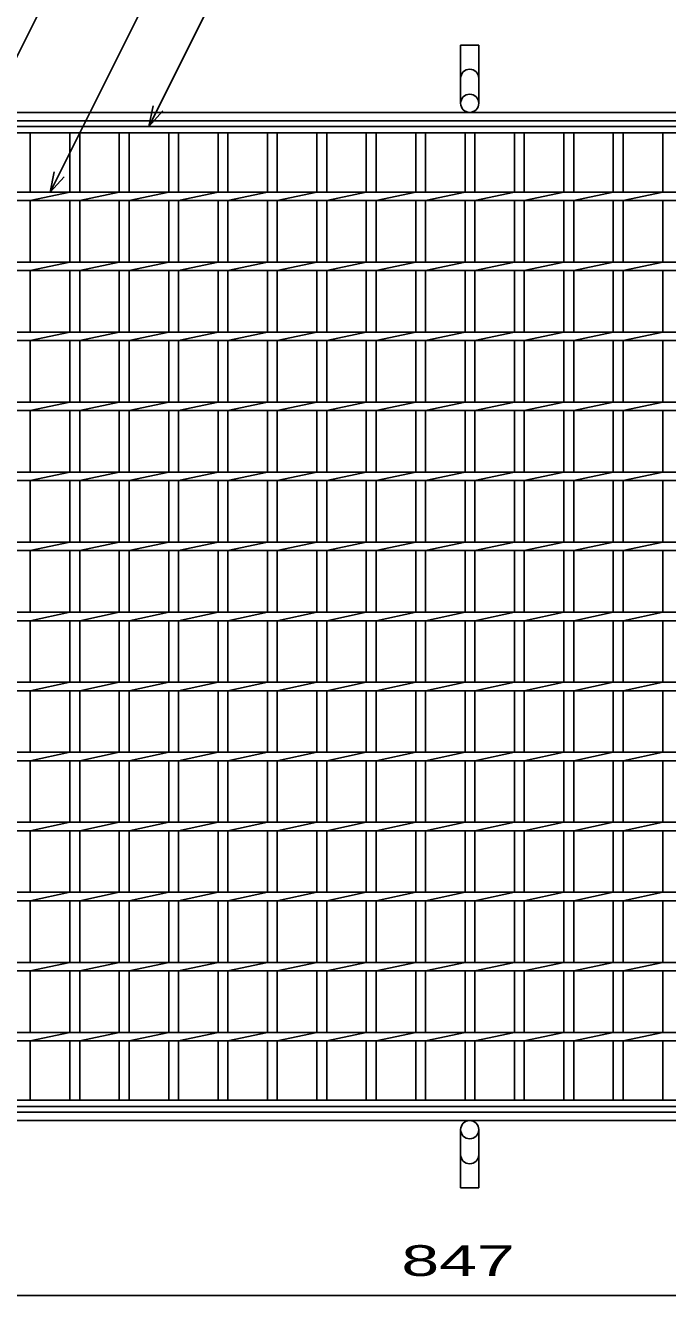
# Model space of a CAD drawing. Units: millimetres, scale not verified. Extents: x -1820 to 1731, y -1282 to 1054.
# Drawn here: x -1168 to -709, y -336 to 571 of the extents above; entities that cross this region are included whole.
import ezdxf
from ezdxf.enums import TextEntityAlignment as Align

# ---------------------------------------------------------------- set-up
doc = ezdxf.new("R2010")
doc.units = ezdxf.units.MM
doc.header["$LTSCALE"] = 10
for name, color, linetype, lineweight in [('16', 3, 'Continuous', 25), ('19', 6, 'Continuous', 25), ('22', 4, 'Continuous', 25)]:
    doc.layers.add(name, color=color, linetype=linetype, lineweight=lineweight)
doc.styles.add('ベクトル', font='')
doc.styles.get('ベクトル').set_extended_font_data('ベクトル')

msp = doc.modelspace()

# ---------------------------------------------------------------- linework, layer by layer
at = {"layer": '16'}
for p, q in [((-1348, 499), (-353, 499)), ((-353, 494.5), (-1348, 494.5)), ((-1171.5, 494.5), (-1164.5, 494.5)), ((-1164.5, 452), (-1164.5, 494.5)), ((-1136.2, 452), (-1136.2, 494.5)), ((-1136.2, 494.5), (-1129.2, 494.5)), ((-1129.2, 452), (-1129.2, 494.5)), ((-1100.9, 452), (-1100.9, 494.5)), ((-1100.9, 494.5), (-1093.9, 494.5)), ((-1093.9, 452), (-1093.9, 494.5)), ((-1065.6, 452), (-1065.6, 494.5)), ((-1065.6, 494.5), (-1058.6, 494.5)), ((-1058.6, 452), (-1058.6, 494.5)), ((-1030.3, 452), (-1030.3, 494.5)), ((-1030.3, 494.5), (-1023.3, 494.5)), ((-1023.3, 452), (-1023.3, 494.5)), ((-995, 452), (-995, 494.5)), ((-995, 494.5), (-988, 494.5)), ((-988, 452), (-988, 494.5)), ((-959.7, 452), (-959.7, 494.5)), ((-959.7, 494.5), (-952.7, 494.5)), ((-952.7, 452), (-952.7, 494.5)), ((-924.4, 452), (-924.4, 494.5)), ((-924.4, 494.5), (-917.4, 494.5)), ((-917.4, 452), (-917.4, 494.5)), ((-889.1, 452), (-889.1, 494.5)), ((-889.1, 494.5), (-882.1, 494.5)), ((-882.1, 452), (-882.1, 494.5)), ((-853.8, 452), (-853.8, 494.5)), ((-853.8, 494.5), (-846.8, 494.5)), ((-846.8, 452), (-846.8, 494.5)), ((-818.5, 452), (-818.5, 494.5)), ((-818.5, 494.5), (-811.5, 494.5)), ((-811.5, 452), (-811.5, 494.5)), ((-783.2, 452), (-783.2, 494.5)), ((-783.2, 494.5), (-776.2, 494.5)), ((-776.2, 452), (-776.2, 494.5)), ((-747.9, 452), (-747.9, 494.5)), ((-747.9, 494.5), (-740.9, 494.5)), ((-740.9, 452), (-740.9, 494.5)), ((-712.6, 452), (-712.6, 494.5)), ((-712.6, 494.5), (-705.6, 494.5)), ((-1242.1, 452), (-458.5, 452)), ((-1242.1, 446), (-458.5, 446)), ((-1164.5, 446), (-1136.2, 452)), ((-1164.5, 402), (-1164.5, 446)), ((-1136.2, 402), (-1136.2, 446)), ((-1129.2, 446), (-1100.9, 452)), ((-1129.2, 402), (-1129.2, 446)), ((-1100.9, 402), (-1100.9, 446)), ((-1093.9, 446), (-1065.6, 452)), ((-1093.9, 402), (-1093.9, 446)), ((-1065.6, 402), (-1065.6, 446)), ((-1058.6, 446), (-1030.3, 452)), ((-1058.6, 402), (-1058.6, 446)), ((-1030.3, 402), (-1030.3, 446)), ((-1023.3, 446), (-995, 452)), ((-1023.3, 402), (-1023.3, 446)), ((-995, 402), (-995, 446)), ((-988, 446), (-959.7, 452)), ((-988, 402), (-988, 446)), ((-959.7, 402), (-959.7, 446)), ((-952.7, 446), (-924.4, 452)), ((-952.7, 402), (-952.7, 446)), ((-924.4, 402), (-924.4, 446)), ((-917.4, 446), (-889.1, 452)), ((-917.4, 402), (-917.4, 446)), ((-889.1, 402), (-889.1, 446)), ((-882.1, 446), (-853.8, 452)), ((-882.1, 402), (-882.1, 446)), ((-853.8, 402), (-853.8, 446)), ((-846.8, 446), (-818.5, 452)), ((-846.8, 402), (-846.8, 446)), ((-818.5, 402), (-818.5, 446)), ((-811.5, 446), (-783.2, 452)), ((-811.5, 402), (-811.5, 446)), ((-783.2, 402), (-783.2, 446)), ((-776.2, 446), (-747.9, 452)), ((-776.2, 402), (-776.2, 446)), ((-747.9, 402), (-747.9, 446)), ((-740.9, 446), (-712.6, 452)), ((-740.9, 402), (-740.9, 446)), ((-712.6, 402), (-712.6, 446)), ((-1348, 402), (-353, 402)), ((-1164.5, 396), (-1136.2, 402)), ((-1129.2, 396), (-1100.9, 402)), ((-1093.9, 396), (-1065.6, 402)), ((-1058.6, 396), (-1030.3, 402)), ((-1023.3, 396), (-995, 402)), ((-988, 396), (-959.7, 402)), ((-952.7, 396), (-924.4, 402)), ((-917.4, 396), (-889.1, 402)), ((-882.1, 396), (-853.8, 402)), ((-846.8, 396), (-818.5, 402)), ((-811.5, 396), (-783.2, 402)), ((-776.2, 396), (-747.9, 402)), ((-740.9, 396), (-712.6, 402)), ((-1348, 396), (-353, 396)), ((-1164.5, 352), (-1164.5, 396)), ((-1136.2, 352), (-1136.2, 396)), ((-1129.2, 352), (-1129.2, 396)), ((-1100.9, 352), (-1100.9, 396)), ((-1093.9, 352), (-1093.9, 396)), ((-1065.6, 352), (-1065.6, 396)), ((-1058.6, 352), (-1058.6, 396)), ((-1030.3, 352), (-1030.3, 396)), ((-1023.3, 352), (-1023.3, 396)), ((-995, 352), (-995, 396)), ((-988, 352), (-988, 396)), ((-959.7, 352), (-959.7, 396)), ((-952.7, 352), (-952.7, 396)), ((-924.4, 352), (-924.4, 396)), ((-917.4, 352), (-917.4, 396)), ((-889.1, 352), (-889.1, 396)), ((-882.1, 352), (-882.1, 396)), ((-853.8, 352), (-853.8, 396)), ((-846.8, 352), (-846.8, 396)), ((-818.5, 352), (-818.5, 396)), ((-811.5, 352), (-811.5, 396)), ((-783.2, 352), (-783.2, 396)), ((-776.2, 352), (-776.2, 396)), ((-747.9, 352), (-747.9, 396)), ((-740.9, 352), (-740.9, 396)), ((-712.6, 352), (-712.6, 396)), ((-1348, 352), (-353, 352)), ((-1348, 346), (-353, 346)), ((-1164.5, 346), (-1136.2, 352)), ((-1164.5, 302), (-1164.5, 346)), ((-1136.2, 302), (-1136.2, 346)), ((-1129.2, 346), (-1100.9, 352)), ((-1129.2, 302), (-1129.2, 346)), ((-1100.9, 302), (-1100.9, 346)), ((-1093.9, 346), (-1065.6, 352)), ((-1093.9, 302), (-1093.9, 346)), ((-1065.6, 302), (-1065.6, 346)), ((-1058.6, 346), (-1030.3, 352)), ((-1058.6, 302), (-1058.6, 346)), ((-1030.3, 302), (-1030.3, 346)), ((-1023.3, 346), (-995, 352)), ((-1023.3, 302), (-1023.3, 346)), ((-995, 302), (-995, 346)), ((-988, 346), (-959.7, 352)), ((-988, 302), (-988, 346)), ((-959.7, 302), (-959.7, 346)), ((-952.7, 346), (-924.4, 352)), ((-952.7, 302), (-952.7, 346)), ((-924.4, 302), (-924.4, 346)), ((-917.4, 346), (-889.1, 352)), ((-917.4, 302), (-917.4, 346)), ((-889.1, 302), (-889.1, 346)), ((-882.1, 346), (-853.8, 352)), ((-882.1, 302), (-882.1, 346)), ((-853.8, 302), (-853.8, 346)), ((-846.8, 346), (-818.5, 352)), ((-846.8, 302), (-846.8, 346)), ((-818.5, 302), (-818.5, 346)), ((-811.5, 346), (-783.2, 352)), ((-811.5, 302), (-811.5, 346)), ((-783.2, 302), (-783.2, 346)), ((-776.2, 346), (-747.9, 352)), ((-776.2, 302), (-776.2, 346)), ((-747.9, 302), (-747.9, 346)), ((-740.9, 346), (-712.6, 352)), ((-740.9, 302), (-740.9, 346)), ((-712.6, 302), (-712.6, 346)), ((-1348, 302), (-353, 302)), ((-1164.5, 296), (-1136.2, 302)), ((-1129.2, 296), (-1100.9, 302)), ((-1093.9, 296), (-1065.6, 302)), ((-1058.6, 296), (-1030.3, 302)), ((-1023.3, 296), (-995, 302)), ((-988, 296), (-959.7, 302)), ((-952.7, 296), (-924.4, 302)), ((-917.4, 296), (-889.1, 302)), ((-882.1, 296), (-853.8, 302)), ((-846.8, 296), (-818.5, 302)), ((-811.5, 296), (-783.2, 302)), ((-776.2, 296), (-747.9, 302)), ((-740.9, 296), (-712.6, 302)), ((-1348, 296), (-353, 296)), ((-1164.5, 252), (-1164.5, 296)), ((-1136.2, 252), (-1136.2, 296)), ((-1129.2, 252), (-1129.2, 296)), ((-1100.9, 252), (-1100.9, 296)), ((-1093.9, 252), (-1093.9, 296)), ((-1065.6, 252), (-1065.6, 296)), ((-1058.6, 252), (-1058.6, 296)), ((-1030.3, 252), (-1030.3, 296)), ((-1023.3, 252), (-1023.3, 296)), ((-995, 252), (-995, 296)), ((-988, 252), (-988, 296)), ((-959.7, 252), (-959.7, 296)), ((-952.7, 252), (-952.7, 296)), ((-924.4, 252), (-924.4, 296)), ((-917.4, 252), (-917.4, 296)), ((-889.1, 252), (-889.1, 296)), ((-882.1, 252), (-882.1, 296)), ((-853.8, 252), (-853.8, 296)), ((-846.8, 252), (-846.8, 296)), ((-818.5, 252), (-818.5, 296)), ((-811.5, 252), (-811.5, 296)), ((-783.2, 252), (-783.2, 296)), ((-776.2, 252), (-776.2, 296)), ((-747.9, 252), (-747.9, 296)), ((-740.9, 252), (-740.9, 296)), ((-712.6, 252), (-712.6, 296)), ((-1348, 252), (-353, 252)), ((-1348, 246), (-353, 246)), ((-1164.5, 246), (-1136.2, 252)), ((-1164.5, 202), (-1164.5, 246)), ((-1136.2, 202), (-1136.2, 246)), ((-1129.2, 246), (-1100.9, 252)), ((-1129.2, 202), (-1129.2, 246)), ((-1100.9, 202), (-1100.9, 246)), ((-1093.9, 246), (-1065.6, 252)), ((-1093.9, 202), (-1093.9, 246)), ((-1065.6, 202), (-1065.6, 246)), ((-1058.6, 246), (-1030.3, 252)), ((-1058.6, 202), (-1058.6, 246)), ((-1030.3, 202), (-1030.3, 246)), ((-1023.3, 246), (-995, 252)), ((-1023.3, 202), (-1023.3, 246)), ((-995, 202), (-995, 246)), ((-988, 246), (-959.7, 252)), ((-988, 202), (-988, 246)), ((-959.7, 202), (-959.7, 246)), ((-952.7, 246), (-924.4, 252)), ((-952.7, 202), (-952.7, 246)), ((-924.4, 202), (-924.4, 246)), ((-917.4, 246), (-889.1, 252)), ((-917.4, 202), (-917.4, 246)), ((-889.1, 202), (-889.1, 246)), ((-882.1, 246), (-853.8, 252)), ((-882.1, 202), (-882.1, 246)), ((-853.8, 202), (-853.8, 246)), ((-846.8, 246), (-818.5, 252)), ((-846.8, 202), (-846.8, 246)), ((-818.5, 202), (-818.5, 246)), ((-811.5, 246), (-783.2, 252)), ((-811.5, 202), (-811.5, 246)), ((-783.2, 202), (-783.2, 246)), ((-776.2, 246), (-747.9, 252)), ((-776.2, 202), (-776.2, 246)), ((-747.9, 202), (-747.9, 246)), ((-740.9, 246), (-712.6, 252)), ((-740.9, 202), (-740.9, 246)), ((-712.6, 202), (-712.6, 246)), ((-1348, 202), (-353, 202)), ((-1164.5, 196), (-1136.2, 202)), ((-1129.2, 196), (-1100.9, 202)), ((-1093.9, 196), (-1065.6, 202)), ((-1058.6, 196), (-1030.3, 202)), ((-1023.3, 196), (-995, 202)), ((-988, 196), (-959.7, 202)), ((-952.7, 196), (-924.4, 202)), ((-917.4, 196), (-889.1, 202)), ((-882.1, 196), (-853.8, 202)), ((-846.8, 196), (-818.5, 202)), ((-811.5, 196), (-783.2, 202)), ((-776.2, 196), (-747.9, 202)), ((-740.9, 196), (-712.6, 202)), ((-1348, 196), (-353, 196)), ((-1164.5, 152), (-1164.5, 196)), ((-1136.2, 152), (-1136.2, 196)), ((-1129.2, 152), (-1129.2, 196)), ((-1100.9, 152), (-1100.9, 196)), ((-1093.9, 152), (-1093.9, 196)), ((-1065.6, 152), (-1065.6, 196)), ((-1058.6, 152), (-1058.6, 196)), ((-1030.3, 152), (-1030.3, 196)), ((-1023.3, 152), (-1023.3, 196)), ((-995, 152), (-995, 196)), ((-988, 152), (-988, 196)), ((-959.7, 152), (-959.7, 196)), ((-952.7, 152), (-952.7, 196)), ((-924.4, 152), (-924.4, 196)), ((-917.4, 152), (-917.4, 196)), ((-889.1, 152), (-889.1, 196)), ((-882.1, 152), (-882.1, 196)), ((-853.8, 152), (-853.8, 196)), ((-846.8, 152), (-846.8, 196)), ((-818.5, 152), (-818.5, 196)), ((-811.5, 152), (-811.5, 196)), ((-783.2, 152), (-783.2, 196)), ((-776.2, 152), (-776.2, 196)), ((-747.9, 152), (-747.9, 196)), ((-740.9, 152), (-740.9, 196)), ((-712.6, 152), (-712.6, 196)), ((-1348, 152), (-353, 152)), ((-1348, 146), (-353, 146)), ((-1164.5, 146), (-1136.2, 152)), ((-1164.5, 102), (-1164.5, 146)), ((-1136.2, 102), (-1136.2, 146)), ((-1129.2, 146), (-1100.9, 152)), ((-1129.2, 102), (-1129.2, 146)), ((-1100.9, 102), (-1100.9, 146)), ((-1093.9, 146), (-1065.6, 152)), ((-1093.9, 102), (-1093.9, 146)), ((-1065.6, 102), (-1065.6, 146)), ((-1058.6, 146), (-1030.3, 152)), ((-1058.6, 102), (-1058.6, 146)), ((-1030.3, 102), (-1030.3, 146)), ((-1023.3, 146), (-995, 152)), ((-1023.3, 102), (-1023.3, 146)), ((-995, 102), (-995, 146)), ((-988, 146), (-959.7, 152)), ((-988, 102), (-988, 146)), ((-959.7, 102), (-959.7, 146)), ((-952.7, 146), (-924.4, 152)), ((-952.7, 102), (-952.7, 146)), ((-924.4, 102), (-924.4, 146)), ((-917.4, 146), (-889.1, 152)), ((-917.4, 102), (-917.4, 146)), ((-889.1, 102), (-889.1, 146)), ((-882.1, 146), (-853.8, 152)), ((-882.1, 102), (-882.1, 146)), ((-853.8, 102), (-853.8, 146)), ((-846.8, 146), (-818.5, 152)), ((-846.8, 102), (-846.8, 146)), ((-818.5, 102), (-818.5, 146)), ((-811.5, 146), (-783.2, 152)), ((-811.5, 102), (-811.5, 146)), ((-783.2, 102), (-783.2, 146)), ((-776.2, 146), (-747.9, 152)), ((-776.2, 102), (-776.2, 146)), ((-747.9, 102), (-747.9, 146)), ((-740.9, 146), (-712.6, 152)), ((-740.9, 102), (-740.9, 146)), ((-712.6, 102), (-712.6, 146)), ((-1348, 102), (-353, 102)), ((-1164.5, 96), (-1136.2, 102)), ((-1129.2, 96), (-1100.9, 102)), ((-1093.9, 96), (-1065.6, 102)), ((-1058.6, 96), (-1030.3, 102)), ((-1023.3, 96), (-995, 102)), ((-988, 96), (-959.7, 102)), ((-952.7, 96), (-924.4, 102)), ((-917.4, 96), (-889.1, 102)), ((-882.1, 96), (-853.8, 102)), ((-846.8, 96), (-818.5, 102)), ((-811.5, 96), (-783.2, 102)), ((-776.2, 96), (-747.9, 102)), ((-740.9, 96), (-712.6, 102)), ((-1348, 96), (-353, 96)), ((-1164.5, 52), (-1164.5, 96)), ((-1136.2, 52), (-1136.2, 96)), ((-1129.2, 52), (-1129.2, 96)), ((-1100.9, 52), (-1100.9, 96)), ((-1093.9, 52), (-1093.9, 96)), ((-1065.6, 52), (-1065.6, 96)), ((-1058.6, 52), (-1058.6, 96)), ((-1030.3, 52), (-1030.3, 96)), ((-1023.3, 52), (-1023.3, 96)), ((-995, 52), (-995, 96)), ((-988, 52), (-988, 96)), ((-959.7, 52), (-959.7, 96)), ((-952.7, 52), (-952.7, 96)), ((-924.4, 52), (-924.4, 96)), ((-917.4, 52), (-917.4, 96)), ((-889.1, 52), (-889.1, 96)), ((-882.1, 52), (-882.1, 96)), ((-853.8, 52), (-853.8, 96)), ((-846.8, 52), (-846.8, 96)), ((-818.5, 52), (-818.5, 96)), ((-811.5, 52), (-811.5, 96)), ((-783.2, 52), (-783.2, 96)), ((-776.2, 52), (-776.2, 96)), ((-747.9, 52), (-747.9, 96)), ((-740.9, 52), (-740.9, 96)), ((-712.6, 52), (-712.6, 96)), ((-1348, 52), (-353, 52)), ((-1348, 46), (-353, 46)), ((-1164.5, 46), (-1136.2, 52)), ((-1164.5, 2), (-1164.5, 46)), ((-1136.2, 2), (-1136.2, 46)), ((-1129.2, 46), (-1100.9, 52)), ((-1129.2, 2), (-1129.2, 46)), ((-1100.9, 2), (-1100.9, 46)), ((-1093.9, 46), (-1065.6, 52)), ((-1093.9, 2), (-1093.9, 46)), ((-1065.6, 2), (-1065.6, 46)), ((-1058.6, 46), (-1030.3, 52)), ((-1058.6, 2), (-1058.6, 46)), ((-1030.3, 2), (-1030.3, 46)), ((-1023.3, 46), (-995, 52)), ((-1023.3, 2), (-1023.3, 46)), ((-995, 2), (-995, 46)), ((-988, 46), (-959.7, 52)), ((-988, 2), (-988, 46)), ((-959.7, 2), (-959.7, 46)), ((-952.7, 46), (-924.4, 52)), ((-952.7, 2), (-952.7, 46)), ((-924.4, 2), (-924.4, 46)), ((-917.4, 46), (-889.1, 52)), ((-917.4, 2), (-917.4, 46)), ((-889.1, 2), (-889.1, 46)), ((-882.1, 46), (-853.8, 52)), ((-882.1, 2), (-882.1, 46)), ((-853.8, 2), (-853.8, 46)), ((-846.8, 46), (-818.5, 52)), ((-846.8, 2), (-846.8, 46)), ((-818.5, 2), (-818.5, 46)), ((-811.5, 46), (-783.2, 52)), ((-811.5, 2), (-811.5, 46)), ((-783.2, 2), (-783.2, 46)), ((-776.2, 46), (-747.9, 52)), ((-776.2, 2), (-776.2, 46)), ((-747.9, 2), (-747.9, 46)), ((-740.9, 46), (-712.6, 52)), ((-740.9, 2), (-740.9, 46)), ((-712.6, 2), (-712.6, 46)), ((-1348, 2), (-353, 2)), ((-1164.5, -4), (-1136.2, 2)), ((-1129.2, -4), (-1100.9, 2)), ((-1093.9, -4), (-1065.6, 2)), ((-1058.6, -4), (-1030.3, 2)), ((-1023.3, -4), (-995, 2)), ((-988, -4), (-959.7, 2)), ((-952.7, -4), (-924.4, 2)), ((-917.4, -4), (-889.1, 2)), ((-882.1, -4), (-853.8, 2)), ((-846.8, -4), (-818.5, 2)), ((-811.5, -4), (-783.2, 2)), ((-776.2, -4), (-747.9, 2)), ((-740.9, -4), (-712.6, 2)), ((-1348, -4), (-353, -4)), ((-1164.5, -48), (-1164.5, -4)), ((-1136.2, -48), (-1136.2, -4)), ((-1129.2, -48), (-1129.2, -4)), ((-1100.9, -48), (-1100.9, -4)), ((-1093.9, -48), (-1093.9, -4)), ((-1065.6, -48), (-1065.6, -4)), ((-1058.6, -48), (-1058.6, -4)), ((-1030.3, -48), (-1030.3, -4)), ((-1023.3, -48), (-1023.3, -4)), ((-995, -48), (-995, -4)), ((-988, -48), (-988, -4)), ((-959.7, -48), (-959.7, -4)), ((-952.7, -48), (-952.7, -4)), ((-924.4, -48), (-924.4, -4)), ((-917.4, -48), (-917.4, -4)), ((-889.1, -48), (-889.1, -4)), ((-882.1, -48), (-882.1, -4)), ((-853.8, -48), (-853.8, -4)), ((-846.8, -48), (-846.8, -4)), ((-818.5, -48), (-818.5, -4)), ((-811.5, -48), (-811.5, -4)), ((-783.2, -48), (-783.2, -4)), ((-776.2, -48), (-776.2, -4)), ((-747.9, -48), (-747.9, -4)), ((-740.9, -48), (-740.9, -4)), ((-712.6, -48), (-712.6, -4)), ((-1348, -48), (-353, -48)), ((-1348, -54), (-353, -54)), ((-1164.5, -54), (-1136.2, -48)), ((-1164.5, -98), (-1164.5, -54)), ((-1136.2, -98), (-1136.2, -54)), ((-1129.2, -54), (-1100.9, -48)), ((-1129.2, -98), (-1129.2, -54)), ((-1100.9, -98), (-1100.9, -54)), ((-1093.9, -54), (-1065.6, -48)), ((-1093.9, -98), (-1093.9, -54)), ((-1065.6, -98), (-1065.6, -54)), ((-1058.6, -54), (-1030.3, -48)), ((-1058.6, -98), (-1058.6, -54)), ((-1030.3, -98), (-1030.3, -54)), ((-1023.3, -54), (-995, -48)), ((-1023.3, -98), (-1023.3, -54)), ((-995, -98), (-995, -54)), ((-988, -54), (-959.7, -48)), ((-988, -98), (-988, -54)), ((-959.7, -98), (-959.7, -54)), ((-952.7, -54), (-924.4, -48)), ((-952.7, -98), (-952.7, -54)), ((-924.4, -98), (-924.4, -54)), ((-917.4, -54), (-889.1, -48)), ((-917.4, -98), (-917.4, -54)), ((-889.1, -98), (-889.1, -54)), ((-882.1, -54), (-853.8, -48)), ((-882.1, -98), (-882.1, -54)), ((-853.8, -98), (-853.8, -54)), ((-846.8, -54), (-818.5, -48)), ((-846.8, -98), (-846.8, -54)), ((-818.5, -98), (-818.5, -54)), ((-811.5, -54), (-783.2, -48)), ((-811.5, -98), (-811.5, -54)), ((-783.2, -98), (-783.2, -54)), ((-776.2, -54), (-747.9, -48)), ((-776.2, -98), (-776.2, -54)), ((-747.9, -98), (-747.9, -54)), ((-740.9, -54), (-712.6, -48)), ((-740.9, -98), (-740.9, -54)), ((-712.6, -98), (-712.6, -54)), ((-1348, -98), (-353, -98)), ((-1164.5, -104), (-1136.2, -98)), ((-1129.2, -104), (-1100.9, -98)), ((-1093.9, -104), (-1065.6, -98)), ((-1058.6, -104), (-1030.3, -98)), ((-1023.3, -104), (-995, -98)), ((-988, -104), (-959.7, -98)), ((-952.7, -104), (-924.4, -98)), ((-917.4, -104), (-889.1, -98)), ((-882.1, -104), (-853.8, -98)), ((-846.8, -104), (-818.5, -98)), ((-811.5, -104), (-783.2, -98)), ((-776.2, -104), (-747.9, -98)), ((-740.9, -104), (-712.6, -98)), ((-1348, -104), (-353, -104)), ((-1164.5, -148), (-1164.5, -104)), ((-1136.2, -148), (-1136.2, -104)), ((-1129.2, -148), (-1129.2, -104)), ((-1100.9, -148), (-1100.9, -104)), ((-1093.9, -148), (-1093.9, -104)), ((-1065.6, -148), (-1065.6, -104)), ((-1058.6, -148), (-1058.6, -104)), ((-1030.3, -148), (-1030.3, -104)), ((-1023.3, -148), (-1023.3, -104)), ((-995, -148), (-995, -104)), ((-988, -148), (-988, -104)), ((-959.7, -148), (-959.7, -104)), ((-952.7, -148), (-952.7, -104)), ((-924.4, -148), (-924.4, -104)), ((-917.4, -148), (-917.4, -104)), ((-889.1, -148), (-889.1, -104)), ((-882.1, -148), (-882.1, -104)), ((-853.8, -148), (-853.8, -104)), ((-846.8, -148), (-846.8, -104)), ((-818.5, -148), (-818.5, -104)), ((-811.5, -148), (-811.5, -104)), ((-783.2, -148), (-783.2, -104)), ((-776.2, -148), (-776.2, -104)), ((-747.9, -148), (-747.9, -104)), ((-740.9, -148), (-740.9, -104)), ((-712.6, -148), (-712.6, -104)), ((-1242.1, -148), (-458.5, -148)), ((-1242.1, -154), (-458.5, -154)), ((-1164.5, -154), (-1136.2, -148)), ((-1164.5, -196.5), (-1164.5, -154)), ((-1136.2, -196.5), (-1136.2, -154)), ((-1129.2, -154), (-1100.9, -148)), ((-1129.2, -196.5), (-1129.2, -154)), ((-1100.9, -196.5), (-1100.9, -154)), ((-1093.9, -154), (-1065.6, -148)), ((-1093.9, -196.5), (-1093.9, -154)), ((-1065.6, -196.5), (-1065.6, -154)), ((-1058.6, -154), (-1030.3, -148)), ((-1058.6, -196.5), (-1058.6, -154)), ((-1030.3, -196.5), (-1030.3, -154)), ((-1023.3, -154), (-995, -148)), ((-1023.3, -196.5), (-1023.3, -154)), ((-995, -196.5), (-995, -154)), ((-988, -154), (-959.7, -148)), ((-988, -196.5), (-988, -154)), ((-959.7, -196.5), (-959.7, -154)), ((-952.7, -154), (-924.4, -148)), ((-952.7, -196.5), (-952.7, -154)), ((-924.4, -196.5), (-924.4, -154)), ((-917.4, -154), (-889.1, -148)), ((-917.4, -196.5), (-917.4, -154)), ((-889.1, -196.5), (-889.1, -154)), ((-882.1, -154), (-853.8, -148)), ((-882.1, -196.5), (-882.1, -154)), ((-853.8, -196.5), (-853.8, -154)), ((-846.8, -154), (-818.5, -148)), ((-846.8, -196.5), (-846.8, -154)), ((-818.5, -196.5), (-818.5, -154)), ((-811.5, -154), (-783.2, -148)), ((-811.5, -196.5), (-811.5, -154)), ((-783.2, -196.5), (-783.2, -154)), ((-776.2, -154), (-747.9, -148)), ((-776.2, -196.5), (-776.2, -154)), ((-747.9, -196.5), (-747.9, -154)), ((-740.9, -154), (-712.6, -148)), ((-740.9, -196.5), (-740.9, -154)), ((-712.6, -196.5), (-712.6, -154)), ((-1348, -196.5), (-353, -196.5)), ((-1171.5, -196.5), (-1164.5, -196.5)), ((-1136.2, -196.5), (-1129.2, -196.5)), ((-1100.9, -196.5), (-1093.9, -196.5)), ((-1065.6, -196.5), (-1058.6, -196.5)), ((-1030.3, -196.5), (-1023.3, -196.5)), ((-995, -196.5), (-988, -196.5)), ((-959.7, -196.5), (-952.7, -196.5)), ((-924.4, -196.5), (-917.4, -196.5)), ((-889.1, -196.5), (-882.1, -196.5)), ((-853.8, -196.5), (-846.8, -196.5)), ((-818.5, -196.5), (-811.5, -196.5)), ((-783.2, -196.5), (-776.2, -196.5)), ((-747.9, -196.5), (-740.9, -196.5)), ((-712.6, -196.5), (-705.6, -196.5)), ((-353, -201), (-1348, -201))]:
    msp.add_line(p, q, dxfattribs=at)
at = {"layer": '19'}
for p, q in [((-857, 515.5), (-857, 557.12)), ((-857, 557.12), (-844, 557.12)), ((-844, 557.12), (-844, 515.5)), ((-1350.5, 509), (-350.5, 509)), ((-1350.5, 503), (-350.5, 503)), ((-1350.5, -205), (-350.5, -205)), ((-1350.5, -211), (-350.5, -211)), ((-857, -217.5), (-857, -259.12)), ((-844, -259.12), (-844, -217.5)), ((-857, -259.12), (-844, -259.12))]:
    msp.add_line(p, q, dxfattribs=at)
for centre in [(-850.5, 515.5), (-850.5, -217.5)]:
    msp.add_circle(centre, 6.5, dxfattribs=at)
for centre, start, end in [((-850.5, 533.34), 0, 180), ((-850.5, -235.34), 180, 0)]:
    msp.add_arc(centre, 6.5, start, end, dxfattribs=at)
at = {"layer": '22'}
for p, q in [((-1235.1, 427), (-1052.85, 791.5)), ((-1150.35, 452), (-1004.1, 744.5)), ((-1079.75, 499), (-982, 694.5)), ((-1079.75, 499), (-1076.75, 513.6)), ((-1079.75, 499), (-1069.75, 510)), ((-1150.35, 452), (-1147.35, 466.6)), ((-1150.35, 452), (-1140.35, 463)), ((-1273.9, -336), (-426.7, -336))]:
    msp.add_line(p, q, dxfattribs=at)

# ---------------------------------------------------------------- texts
at = {"layer": '22', "color": 2, "style": 'ベクトル', "width": 1.65}
msp.add_text(' 847 ', height=21.99, dxfattribs=at).set_placement((-912.8, -311), align=Align.MIDDLE_LEFT)

doc.saveas('drawing.dxf')
